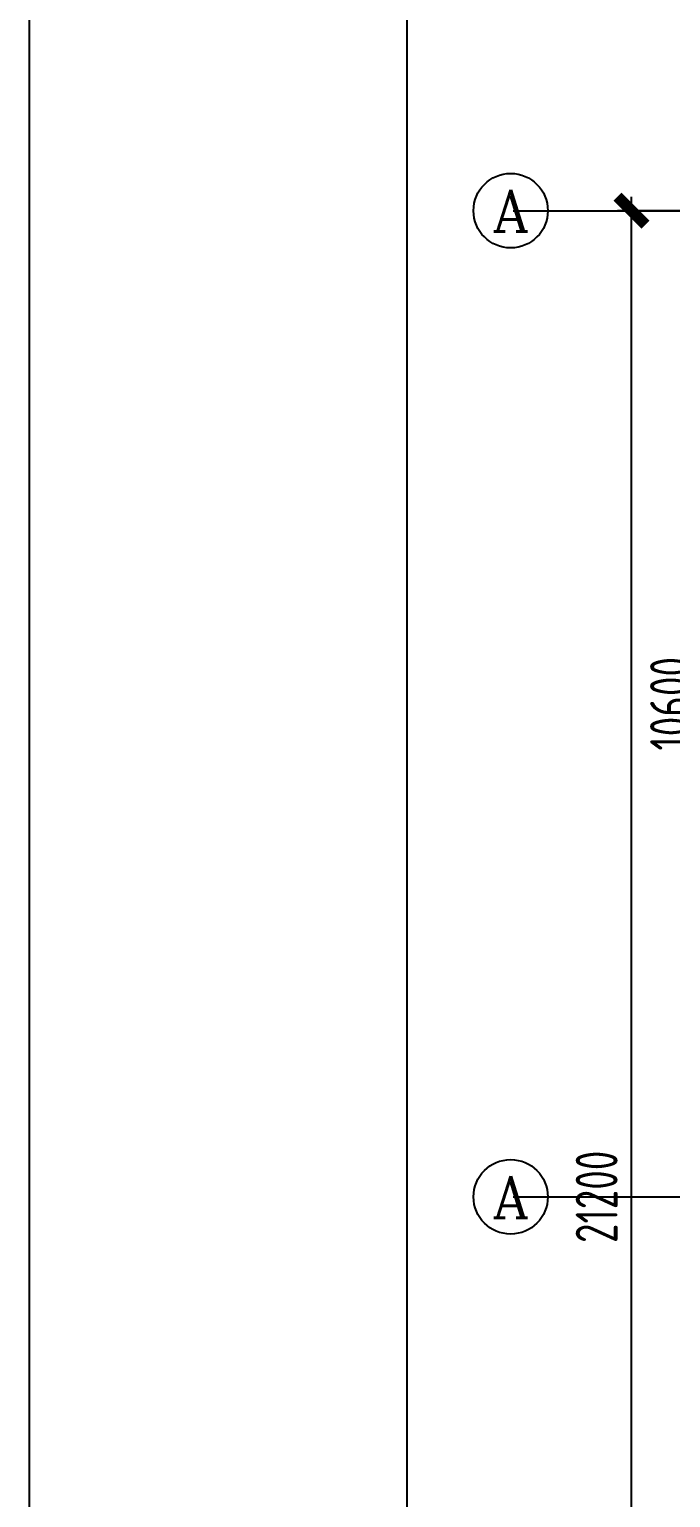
# Model space of a CAD drawing. Header units: inches. Extents: x 10 to 166961, y -47 to 131592.
# Drawn here: x 10 to 6909, y 29652 to 45434 of the extents above; entities that cross this region are included whole.
import ezdxf
from ezdxf.enums import TextEntityAlignment as Align

# ---------------------------------------------------------------- set-up
doc = ezdxf.new("R2010")
doc.units = ezdxf.units.IN
doc.header["$MEASUREMENT"] = 0
for name, color, linetype in [('6', 6, 'Continuous'), ('AXIS_TEXT', 7, 'Continuous'), ('PUB_DIM', 3, 'Continuous'), ('TK', 3, 'Continuous')]:
    doc.layers.add(name, color=color, linetype=linetype)
doc.styles.add('COMPLEX', font='COMPLEX')
doc.styles.add('GBSTYLE', font='gbxwxt.shx', dxfattribs={"width": 0.8, "bigfont": 'gbhzfs.shx'})

# ---------------------------------------------------------------- blocks, each defined once
blk = doc.blocks.new('A$C03CA08DD')
at = {"layer": '6', "color": 6}
blk.add_line((0, 0), (0, 59465), dxfattribs=at)
at = {"layer": 'TK', "color": 4, "linetype": 'ByBlock', "lineweight": -2}
blk.add_line((4061, 57965), (4061, 1500), dxfattribs=at)
blk = doc.blocks.new('_ArchTick')
at = {"color": 0, "linetype": 'ByBlock', "const_width": 0.4}
blk.add_lwpolyline([(-0.5, -0.5), (0.5, 0.5)], dxfattribs=at)

msp = doc.modelspace()

# ---------------------------------------------------------------- linework, layer by layer
for centre in [(5188, 43485), (5188, 32885)]:
    msp.add_circle(centre, 400)
at = {"layer": 'PUB_DIM', "transparency": 16777216}
for p, q in [((6488, 22135), (6488, 43635)), ((9469, 43485), (6338, 43485))]:
    msp.add_line(p, q, dxfattribs=at)
at = {"layer": 'PUB_DIM', "color": 6}
for p, q in [((5216, 43485), (9248, 43485)), ((5216, 32885), (9248, 32885))]:
    msp.add_line(p, q, dxfattribs=at)

# ---------------------------------------------------------------- block references
msp.add_blockref('A$C03CA08DD', (10, 5))
at = {"layer": 'PUB_DIM', "xscale": 300, "yscale": 300, "zscale": 300, "rotation": 90}
msp.add_blockref('_ArchTick', (6488, 43485), dxfattribs=at)

# ---------------------------------------------------------------- texts
at = {"layer": 'AXIS_TEXT', "style": 'COMPLEX', "width": 1.041667}
for p, p2 in [((4988, 43261), (5388, 43261)), ((4988, 32661), (5388, 32661))]:
    msp.add_attdef('A', text='', height=448, dxfattribs=at).set_placement(p, p2, align=Align.FIT)
at = {"layer": 'PUB_DIM', "color": 7, "transparency": 16777216, "char_height": 450, "attachment_point": 5, "rotation": 90, "style": 'GBSTYLE'}
for s, insert in [('\\A1;10600', (6913, 38185)), ('\\A1;21200', (6113, 32885))]:
    msp.add_mtext(s, dxfattribs=dict(at, insert=insert))

doc.saveas('drawing.dxf')
